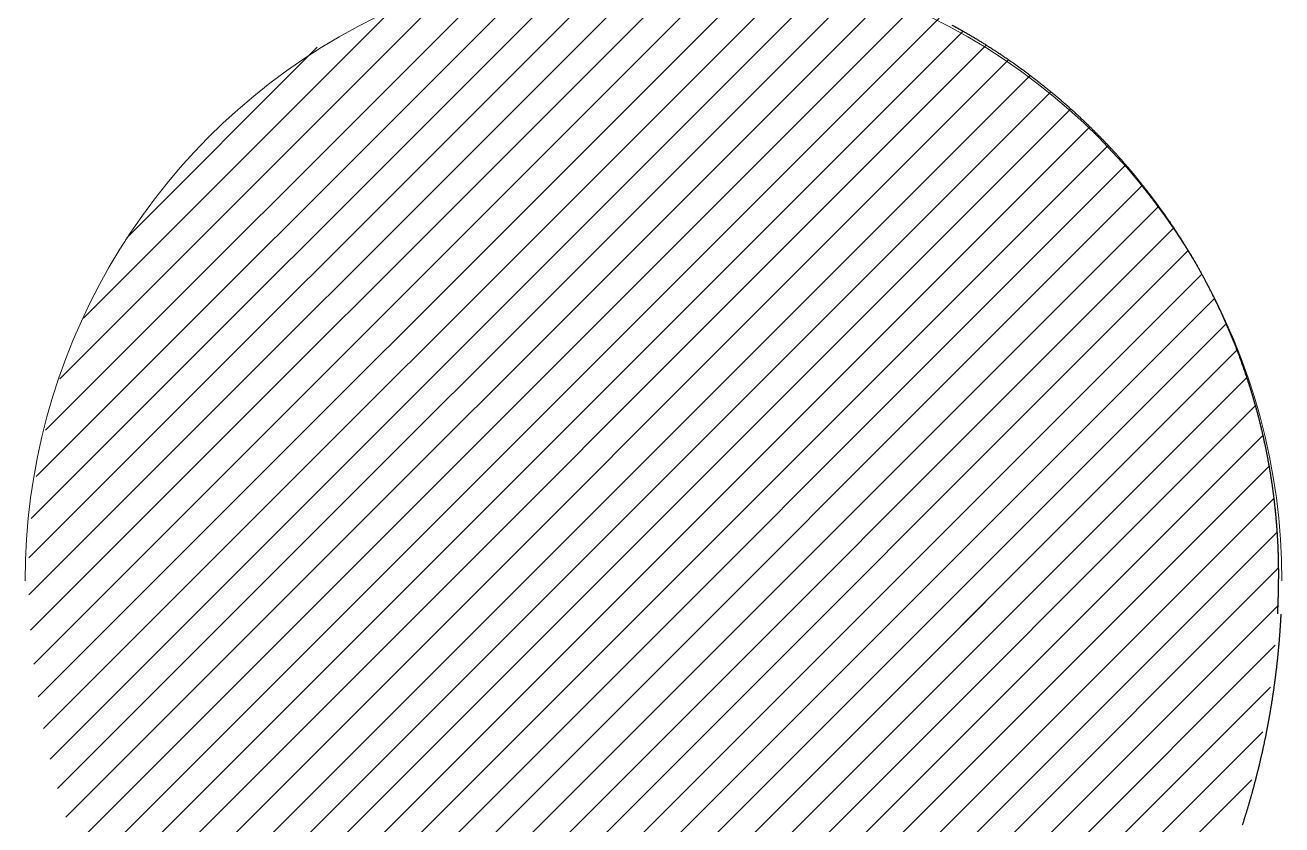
# Model space of a CAD drawing. Header units: millimetres. Extents: x 1292 to 2149, y -137 to 277.
# Drawn here: x 1406.24 to 1442.22, y 224.56 to 247.46 of the extents above; entities that cross this region are included whole.
import ezdxf

# ---------------------------------------------------------------- set-up
doc = ezdxf.new("R2010")
doc.units = ezdxf.units.MM
doc.header["$LTSCALE"] = 0.5
doc.layers.add('BLU', color=2, linetype='Continuous', lineweight=5)
doc.layers.add('DIM', color=3, linetype='Continuous', lineweight=5)
doc.layers.add('TFT_line.drawing', color=250, linetype='Continuous')

msp = doc.modelspace()

# ---------------------------------------------------------------- linework, layer by layer
at = {"layer": 'BLU', "color": 4, "ltscale": 0.2}
msp.add_arc((1424.227, 231.546), 17.99, 359.9999, 180.0001, dxfattribs=at)
at = {"layer": 'DIM', "color": 8}
for p, q in [((1406.343, 232.204), (1423.575, 249.436)), ((1406.346, 231.146), (1424.636, 249.436)), ((1406.394, 230.134), (1425.696, 249.436)), ((1406.407, 233.329), (1422.514, 249.436)), ((1406.483, 229.162), (1426.75, 249.429)), ((1406.556, 234.539), (1421.424, 249.406)), ((1406.607, 228.225), (1427.681, 249.299)), ((1406.764, 227.321), (1428.549, 249.106)), ((1406.816, 235.859), (1420.114, 249.157)), ((1406.95, 226.447), (1429.381, 248.878)), ((1407.233, 237.337), (1418.636, 248.74)), ((1407.164, 225.6), (1430.18, 248.616)), ((1407.404, 224.779), (1430.949, 248.325)), ((1407.668, 223.983), (1431.69, 248.005)), ((1407.904, 239.068), (1416.905, 248.069)), ((1407.956, 223.21), (1432.404, 247.658)), ((1408.266, 222.459), (1433.092, 247.285)), ((1408.596, 221.729), (1433.755, 246.888)), ((1409.148, 241.373), (1414.6, 246.825)), ((1408.947, 221.02), (1434.394, 246.466)), ((1409.318, 220.33), (1435.01, 246.021)), ((1409.708, 219.659), (1435.603, 245.553)), ((1410.116, 219.006), (1436.173, 245.063)), ((1410.542, 218.372), (1436.721, 244.55)), ((1410.986, 217.755), (1437.247, 244.016)), ((1411.448, 217.156), (1437.75, 243.458)), ((1411.927, 216.575), (1438.231, 242.879)), ((1412.423, 216.01), (1438.69, 242.276)), ((1412.936, 215.462), (1439.125, 241.651)), ((1413.466, 214.932), (1439.536, 241.002)), ((1414.013, 214.418), (1439.924, 240.329)), ((1414.577, 213.922), (1440.286, 239.63)), ((1415.161, 213.445), (1440.622, 238.906)), ((1415.803, 213.026), (1440.93, 238.153)), ((1416.508, 212.67), (1441.21, 237.372)), ((1417.254, 212.355), (1441.457, 236.559)), ((1419.211, 216.434), (1439.478, 236.701)), ((1418.041, 212.082), (1441.672, 235.713)), ((1418.873, 211.853), (1441.849, 234.83)), ((1419.856, 211.776), (1441.986, 233.906)), ((1420.917, 211.776), (1442.077, 232.936)), ((1421.978, 211.776), (1442.116, 231.915)), ((1423.038, 211.776), (1442.098, 230.836)), ((1424.629, 212.306), (1442.026, 229.703)), ((1425.16, 211.776), (1441.888, 228.505)), ((1426.22, 211.776), (1441.673, 227.228)), ((1427.281, 211.776), (1441.358, 225.853))]:
    msp.add_line(p, q, dxfattribs=at)
at = {"layer": 'TFT_line.drawing', "color": 251}
msp.add_lwpolyline([(1432.773, 247.463), (1432.794, 247.451), (1432.816, 247.439), (1432.837, 247.428), (1432.858, 247.416), (1432.88, 247.404), (1432.901, 247.392), (1432.922, 247.381), (1432.944, 247.369), (1432.965, 247.357), (1432.986, 247.345), (1433.007, 247.333), (1433.029, 247.321), (1433.05, 247.309), (1433.071, 247.297), (1433.092, 247.285), (1433.113, 247.273), (1433.134, 247.261), (1433.155, 247.249), (1433.177, 247.236), (1433.198, 247.224), (1433.219, 247.212), (1433.24, 247.2), (1433.261, 247.188), (1433.282, 247.175), (1433.303, 247.163), (1433.324, 247.151), (1433.345, 247.138), (1433.366, 247.126), (1433.387, 247.113), (1433.408, 247.101), (1433.428, 247.088), (1433.449, 247.076), (1433.47, 247.063), (1433.491, 247.051), (1433.512, 247.038), (1433.533, 247.025), (1433.553, 247.013), (1433.574, 247), (1433.595, 246.987), (1433.616, 246.974), (1433.636, 246.962), (1433.657, 246.949), (1433.678, 246.936), (1433.699, 246.923), (1433.719, 246.91), (1433.74, 246.897), (1433.76, 246.884), (1433.781, 246.871), (1433.802, 246.858), (1433.822, 246.845), (1433.843, 246.832), (1433.863, 246.819), (1433.884, 246.806), (1433.904, 246.793), (1433.925, 246.779), (1433.945, 246.766), (1433.966, 246.753), (1433.986, 246.74), (1434.006, 246.726), (1434.027, 246.713), (1434.047, 246.7), (1434.068, 246.686), (1434.088, 246.673), (1434.108, 246.66), (1434.128, 246.646), (1434.149, 246.633), (1434.169, 246.619), (1434.189, 246.605), (1434.209, 246.592), (1434.23, 246.578), (1434.25, 246.565), (1434.27, 246.551), (1434.29, 246.537), (1434.31, 246.524), (1434.33, 246.51), (1434.351, 246.496), (1434.371, 246.482), (1434.391, 246.468), (1434.411, 246.455), (1434.431, 246.441), (1434.451, 246.427), (1434.471, 246.413), (1434.491, 246.399), (1434.511, 246.385), (1434.53, 246.371), (1434.55, 246.357), (1434.57, 246.343), (1434.59, 246.329), (1434.61, 246.315), (1434.63, 246.3), (1434.65, 246.286), (1434.669, 246.272), (1434.689, 246.258), (1434.709, 246.244), (1434.729, 246.229), (1434.748, 246.215), (1434.768, 246.201), (1434.788, 246.186), (1434.807, 246.172), (1434.827, 246.158), (1434.847, 246.143), (1434.866, 246.129), (1434.886, 246.114), (1434.905, 246.1), (1434.925, 246.085), (1434.944, 246.07), (1434.964, 246.056), (1434.983, 246.041), (1435.003, 246.027), (1435.022, 246.012), (1435.042, 245.997), (1435.061, 245.982), (1435.08, 245.968), (1435.1, 245.953), (1435.119, 245.938), (1435.138, 245.923), (1435.158, 245.908), (1435.177, 245.893), (1435.196, 245.879), (1435.215, 245.864), (1435.235, 245.849), (1435.254, 245.834), (1435.273, 245.819), (1435.292, 245.804), (1435.311, 245.788), (1435.33, 245.773), (1435.349, 245.758), (1435.368, 245.743), (1435.388, 245.728), (1435.407, 245.713), (1435.426, 245.697), (1435.445, 245.682), (1435.464, 245.667), (1435.482, 245.652), (1435.501, 245.636), (1435.52, 245.621), (1435.539, 245.606), (1435.558, 245.59), (1435.577, 245.575), (1435.596, 245.559), (1435.614, 245.544), (1435.633, 245.528), (1435.652, 245.513), (1435.671, 245.497), (1435.689, 245.482), (1435.708, 245.466), (1435.727, 245.45), (1435.745, 245.435), (1435.764, 245.419), (1435.783, 245.403), (1435.801, 245.387), (1435.82, 245.372), (1435.838, 245.356), (1435.857, 245.34), (1435.875, 245.324), (1435.894, 245.308), (1435.912, 245.292), (1435.931, 245.277), (1435.949, 245.261), (1435.967, 245.245), (1435.986, 245.229), (1436.004, 245.213), (1436.023, 245.197), (1436.041, 245.18), (1436.059, 245.164), (1436.077, 245.148), (1436.096, 245.132), (1436.114, 245.116), (1436.132, 245.1), (1436.15, 245.084), (1436.168, 245.067), (1436.186, 245.051), (1436.205, 245.035), (1436.223, 245.018), (1436.241, 245.002), (1436.259, 244.986), (1436.277, 244.969), (1436.295, 244.953), (1436.313, 244.936), (1436.331, 244.92), (1436.349, 244.904), (1436.366, 244.887), (1436.384, 244.87), (1436.402, 244.854), (1436.42, 244.837), (1436.438, 244.821), (1436.456, 244.804), (1436.473, 244.787), (1436.491, 244.771), (1436.509, 244.754), (1436.527, 244.737), (1436.544, 244.72), (1436.562, 244.704), (1436.58, 244.687), (1436.597, 244.67), (1436.615, 244.653), (1436.632, 244.636), (1436.65, 244.619), (1436.667, 244.603), (1436.685, 244.586), (1436.702, 244.569), (1436.72, 244.552), (1436.737, 244.535), (1436.755, 244.518), (1436.772, 244.5), (1436.789, 244.483), (1436.807, 244.466), (1436.824, 244.449), (1436.841, 244.432), (1436.858, 244.415), (1436.876, 244.398), (1436.893, 244.38), (1436.91, 244.363), (1436.927, 244.346), (1436.944, 244.329), (1436.962, 244.311), (1436.979, 244.294), (1436.996, 244.276), (1437.013, 244.259), (1437.03, 244.242), (1437.047, 244.224), (1437.064, 244.207), (1437.081, 244.189), (1437.098, 244.172), (1437.115, 244.154), (1437.131, 244.137), (1437.148, 244.119), (1437.165, 244.101), (1437.182, 244.084), (1437.199, 244.066), (1437.215, 244.049), (1437.232, 244.031), (1437.249, 244.013), (1437.266, 243.995), (1437.282, 243.978), (1437.299, 243.96), (1437.315, 243.942), (1437.332, 243.924), (1437.349, 243.906), (1437.365, 243.889), (1437.382, 243.871), (1437.398, 243.853), (1437.415, 243.835), (1437.431, 243.817), (1437.448, 243.799), (1437.464, 243.781), (1437.48, 243.763), (1437.497, 243.745), (1437.513, 243.727), (1437.529, 243.709), (1437.546, 243.69), (1437.562, 243.672), (1437.578, 243.654), (1437.594, 243.636), (1437.61, 243.618), (1437.627, 243.599), (1437.643, 243.581), (1437.659, 243.563), (1437.675, 243.545), (1437.691, 243.526), (1437.707, 243.508), (1437.723, 243.49), (1437.739, 243.471), (1437.755, 243.453), (1437.771, 243.434), (1437.787, 243.416), (1437.803, 243.397), (1437.818, 243.379), (1437.834, 243.36), (1437.85, 243.342), (1437.866, 243.323), (1437.882, 243.305), (1437.897, 243.286), (1437.913, 243.268), (1437.929, 243.249), (1437.944, 243.23), (1437.96, 243.212), (1437.976, 243.193), (1437.991, 243.174), (1438.007, 243.155), (1438.022, 243.137), (1438.038, 243.118), (1438.053, 243.099), (1438.069, 243.08), (1438.084, 243.061), (1438.099, 243.042), (1438.115, 243.024), (1438.13, 243.005), (1438.145, 242.986), (1438.161, 242.967), (1438.176, 242.948), (1438.191, 242.929), (1438.206, 242.91), (1438.222, 242.891), (1438.237, 242.872), (1438.252, 242.853), (1438.267, 242.833), (1438.282, 242.814), (1438.297, 242.795), (1438.312, 242.776), (1438.327, 242.757), (1438.342, 242.738), (1438.357, 242.718), (1438.372, 242.699), (1438.387, 242.68), (1438.402, 242.661), (1438.417, 242.641), (1438.431, 242.622), (1438.446, 242.603), (1438.461, 242.583), (1438.476, 242.564), (1438.49, 242.544), (1438.505, 242.525), (1438.52, 242.506), (1438.534, 242.486), (1438.549, 242.467), (1438.564, 242.447), (1438.578, 242.428), (1438.593, 242.408), (1438.607, 242.388), (1438.622, 242.369), (1438.636, 242.349), (1438.651, 242.33), (1438.665, 242.31), (1438.679, 242.29), (1438.694, 242.271), (1438.708, 242.251), (1438.722, 242.231), (1438.737, 242.212), (1438.751, 242.192), (1438.765, 242.172), (1438.779, 242.152), (1438.793, 242.132), (1438.807, 242.112), (1438.822, 242.093), (1438.836, 242.073), (1438.85, 242.053), (1438.864, 242.033), (1438.878, 242.013), (1438.892, 241.993), (1438.906, 241.973), (1438.919, 241.953), (1438.933, 241.933), (1438.947, 241.913), (1438.961, 241.893), (1438.975, 241.873), (1438.989, 241.853), (1439.002, 241.833), (1439.016, 241.813), (1439.03, 241.792), (1439.043, 241.772), (1439.057, 241.752), (1439.071, 241.732), (1439.084, 241.712), (1439.098, 241.691), (1439.111, 241.671), (1439.125, 241.651), (1439.138, 241.631), (1439.152, 241.61), (1439.165, 241.59), (1439.179, 241.57), (1439.192, 241.549), (1439.205, 241.529), (1439.219, 241.509), (1439.232, 241.488), (1439.245, 241.468), (1439.258, 241.447), (1439.271, 241.427), (1439.285, 241.406), (1439.298, 241.386), (1439.311, 241.365), (1439.324, 241.345), (1439.337, 241.324), (1439.35, 241.304), (1439.363, 241.283), (1439.376, 241.262), (1439.389, 241.242), (1439.402, 241.221), (1439.415, 241.2), (1439.428, 241.18), (1439.44, 241.159), (1439.453, 241.138), (1439.466, 241.118), (1439.479, 241.097), (1439.491, 241.076), (1439.504, 241.055), (1439.517, 241.034), (1439.529, 241.014), (1439.542, 240.993), (1439.555, 240.972), (1439.567, 240.951), (1439.58, 240.93), (1439.592, 240.909), (1439.605, 240.888), (1439.617, 240.867), (1439.629, 240.846), (1439.642, 240.825), (1439.654, 240.804), (1439.667, 240.783), (1439.679, 240.762), (1439.691, 240.741), (1439.703, 240.72), (1439.716, 240.699), (1439.728, 240.678), (1439.74, 240.657), (1439.752, 240.636), (1439.764, 240.615), (1439.776, 240.594), (1439.788, 240.572), (1439.8, 240.551), (1439.812, 240.53), (1439.824, 240.509), (1439.836, 240.488), (1439.848, 240.466), (1439.86, 240.445), (1439.872, 240.424), (1439.883, 240.402), (1439.895, 240.381), (1439.907, 240.36), (1439.919, 240.338), (1439.93, 240.317), (1439.942, 240.296), (1439.954, 240.274), (1439.965, 240.253), (1439.977, 240.231), (1439.988, 240.21), (1440, 240.188), (1440.011, 240.167), (1440.023, 240.145), (1440.034, 240.124), (1440.045, 240.102), (1440.057, 240.081), (1440.068, 240.059), (1440.079, 240.038), (1440.091, 240.016), (1440.102, 239.995), (1440.113, 239.973), (1440.124, 239.951), (1440.136, 239.93), (1440.147, 239.908), (1440.158, 239.886), (1440.169, 239.865), (1440.18, 239.843), (1440.191, 239.821), (1440.202, 239.799), (1440.213, 239.778), (1440.224, 239.756), (1440.235, 239.734), (1440.245, 239.712), (1440.256, 239.691), (1440.267, 239.669), (1440.278, 239.647), (1440.289, 239.625), (1440.299, 239.603), (1440.31, 239.581), (1440.321, 239.559), (1440.331, 239.537), (1440.342, 239.515), (1440.352, 239.494), (1440.363, 239.472), (1440.373, 239.45), (1440.384, 239.428), (1440.394, 239.406), (1440.405, 239.384), (1440.415, 239.362), (1440.426, 239.34), (1440.436, 239.317), (1440.446, 239.295), (1440.456, 239.273), (1440.467, 239.251), (1440.477, 239.229), (1440.487, 239.207), (1440.497, 239.185), (1440.507, 239.163), (1440.517, 239.14), (1440.527, 239.118), (1440.537, 239.096), (1440.547, 239.074), (1440.557, 239.052), (1440.567, 239.029), (1440.577, 239.007), (1440.587, 238.985), (1440.597, 238.963), (1440.607, 238.94), (1440.617, 238.918), (1440.626, 238.896), (1440.636, 238.873), (1440.646, 238.851), (1440.655, 238.829), (1440.665, 238.806), (1440.675, 238.784), (1440.684, 238.762), (1440.694, 238.739), (1440.703, 238.717), (1440.713, 238.694), (1440.722, 238.672), (1440.732, 238.649), (1440.741, 238.627), (1440.75, 238.604), (1440.76, 238.582), (1440.769, 238.559), (1440.778, 238.537), (1440.787, 238.514), (1440.797, 238.492), (1440.806, 238.469), (1440.815, 238.447), (1440.824, 238.424), (1440.833, 238.401), (1440.842, 238.379), (1440.851, 238.356), (1440.86, 238.334), (1440.869, 238.311), (1440.878, 238.288), (1440.887, 238.266), (1440.896, 238.243), (1440.905, 238.22), (1440.913, 238.197), (1440.922, 238.175), (1440.931, 238.152), (1440.94, 238.129), (1440.948, 238.106), (1440.957, 238.084), (1440.965, 238.061), (1440.974, 238.038), (1440.983, 238.015), (1440.991, 237.993), (1441, 237.97), (1441.008, 237.947), (1441.017, 237.924), (1441.025, 237.901), (1441.033, 237.878), (1441.042, 237.855), (1441.05, 237.832), (1441.058, 237.81), (1441.066, 237.787), (1441.075, 237.764), (1441.083, 237.741), (1441.091, 237.718), (1441.099, 237.695), (1441.107, 237.672), (1441.115, 237.649), (1441.123, 237.626), (1441.131, 237.603), (1441.139, 237.58), (1441.147, 237.557), (1441.155, 237.534), (1441.163, 237.511), (1441.171, 237.488), (1441.178, 237.465), (1441.186, 237.442), (1441.194, 237.418), (1441.202, 237.395), (1441.209, 237.372), (1441.217, 237.349), (1441.225, 237.326), (1441.232, 237.303), (1441.24, 237.28), (1441.247, 237.257), (1441.255, 237.233), (1441.262, 237.21), (1441.27, 237.187), (1441.277, 237.164), (1441.284, 237.141), (1441.292, 237.117), (1441.299, 237.094), (1441.306, 237.071), (1441.314, 237.048), (1441.321, 237.024), (1441.328, 237.001), (1441.335, 236.978), (1441.342, 236.954), (1441.349, 236.931), (1441.356, 236.908), (1441.363, 236.884), (1441.37, 236.861), (1441.377, 236.838), (1441.384, 236.814), (1441.391, 236.791), (1441.398, 236.768), (1441.405, 236.744), (1441.411, 236.721), (1441.418, 236.698), (1441.425, 236.674), (1441.432, 236.651), (1441.438, 236.627), (1441.445, 236.604), (1441.452, 236.58), (1441.458, 236.557), (1441.465, 236.534), (1441.471, 236.51), (1441.478, 236.487), (1441.484, 236.463), (1441.49, 236.44), (1441.497, 236.416), (1441.503, 236.393), (1441.509, 236.369), (1441.516, 236.345), (1441.522, 236.322), (1441.528, 236.298), (1441.534, 236.275), (1441.541, 236.251), (1441.547, 236.228), (1441.553, 236.204), (1441.559, 236.181), (1441.565, 236.157), (1441.571, 236.133), (1441.577, 236.11), (1441.583, 236.086), (1441.589, 236.062), (1441.594, 236.039), (1441.6, 236.015), (1441.606, 235.992), (1441.612, 235.968), (1441.618, 235.944), (1441.623, 235.92), (1441.629, 235.897), (1441.635, 235.873), (1441.64, 235.849), (1441.646, 235.826), (1441.651, 235.802), (1441.657, 235.778), (1441.662, 235.755), (1441.668, 235.731), (1441.673, 235.707), (1441.678, 235.683), (1441.684, 235.66), (1441.689, 235.636), (1441.694, 235.612), (1441.7, 235.588), (1441.705, 235.564), (1441.71, 235.541), (1441.715, 235.517), (1441.72, 235.493), (1441.725, 235.469), (1441.73, 235.445), (1441.735, 235.422), (1441.74, 235.398), (1441.745, 235.374), (1441.75, 235.35), (1441.755, 235.326), (1441.76, 235.302), (1441.765, 235.278), (1441.77, 235.255), (1441.774, 235.231), (1441.779, 235.207), (1441.784, 235.183), (1441.789, 235.159), (1441.793, 235.135), (1441.798, 235.111), (1441.802, 235.087), (1441.807, 235.063), (1441.811, 235.039), (1441.816, 235.015), (1441.82, 234.991), (1441.825, 234.967), (1441.829, 234.943), (1441.833, 234.92), (1441.838, 234.896), (1441.842, 234.872), (1441.846, 234.848), (1441.85, 234.824), (1441.855, 234.8), (1441.859, 234.776), (1441.863, 234.752), (1441.867, 234.728), (1441.871, 234.704), (1441.875, 234.68), (1441.879, 234.656), (1441.883, 234.631), (1441.887, 234.607), (1441.891, 234.583), (1441.895, 234.559), (1441.898, 234.535), (1441.902, 234.511), (1441.906, 234.487), (1441.91, 234.463), (1441.913, 234.439), (1441.917, 234.415), (1441.921, 234.391), (1441.924, 234.367), (1441.928, 234.343), (1441.931, 234.319), (1441.935, 234.294), (1441.938, 234.27), (1441.942, 234.246), (1441.945, 234.222), (1441.948, 234.198), (1441.952, 234.174), (1441.955, 234.15), (1441.958, 234.126), (1441.961, 234.101), (1441.965, 234.077), (1441.968, 234.053), (1441.971, 234.029), (1441.974, 234.005), (1441.977, 233.981), (1441.98, 233.957), (1441.983, 233.932), (1441.986, 233.908), (1441.989, 233.884), (1441.992, 233.86), (1441.995, 233.836), (1441.997, 233.811), (1442, 233.787), (1442.003, 233.763), (1442.006, 233.739), (1442.008, 233.715), (1442.011, 233.69), (1442.014, 233.666), (1442.016, 233.642), (1442.019, 233.618), (1442.021, 233.594), (1442.024, 233.569), (1442.026, 233.545), (1442.029, 233.521), (1442.031, 233.497), (1442.034, 233.472), (1442.036, 233.448), (1442.038, 233.424), (1442.041, 233.4), (1442.043, 233.375), (1442.045, 233.351), (1442.047, 233.327), (1442.049, 233.303), (1442.051, 233.278), (1442.053, 233.254), (1442.055, 233.23), (1442.057, 233.206), (1442.059, 233.181), (1442.061, 233.157), (1442.063, 233.133), (1442.065, 233.108), (1442.067, 233.084), (1442.069, 233.06), (1442.071, 233.036), (1442.072, 233.011), (1442.074, 232.987), (1442.076, 232.963), (1442.077, 232.938), (1442.079, 232.914), (1442.081, 232.89), (1442.082, 232.865), (1442.084, 232.841), (1442.085, 232.817), (1442.086, 232.793), (1442.088, 232.768), (1442.089, 232.744), (1442.091, 232.72), (1442.092, 232.695), (1442.093, 232.671), (1442.094, 232.647), (1442.096, 232.622), (1442.097, 232.598), (1442.098, 232.574), (1442.099, 232.549), (1442.1, 232.525), (1442.101, 232.501), (1442.102, 232.476), (1442.103, 232.452), (1442.104, 232.428), (1442.105, 232.403), (1442.106, 232.379), (1442.107, 232.355), (1442.108, 232.33), (1442.108, 232.306), (1442.109, 232.282), (1442.11, 232.257), (1442.111, 232.233), (1442.111, 232.209), (1442.112, 232.184), (1442.112, 232.16), (1442.113, 232.136), (1442.113, 232.111), (1442.114, 232.087), (1442.114, 232.062), (1442.115, 232.038), (1442.115, 232.014), (1442.115, 231.989), (1442.116, 231.965), (1442.116, 231.941), (1442.116, 231.916), (1442.117, 231.892), (1442.117, 231.868), (1442.117, 231.843), (1442.117, 231.819), (1442.117, 231.795), (1442.117, 231.77), (1442.117, 231.746), (1442.117, 231.726), (1442.117, 231.705), (1442.117, 231.685), (1442.117, 231.665), (1442.117, 231.644), (1442.117, 231.624), (1442.117, 231.604), (1442.116, 231.584), (1442.116, 231.563), (1442.116, 231.543), (1442.116, 231.523), (1442.116, 231.503), (1442.115, 231.482), (1442.115, 231.462), (1442.115, 231.442), (1442.115, 231.422), (1442.114, 231.401), (1442.114, 231.381), (1442.114, 231.361), (1442.113, 231.34), (1442.113, 231.32), (1442.112, 231.3), (1442.112, 231.28), (1442.112, 231.259), (1442.111, 231.239), (1442.111, 231.219), (1442.11, 231.199), (1442.11, 231.178), (1442.109, 231.158), (1442.109, 231.138), (1442.108, 231.117), (1442.107, 231.097), (1442.107, 231.077), (1442.106, 231.057), (1442.106, 231.036), (1442.105, 231.016), (1442.104, 230.996), (1442.104, 230.976), (1442.103, 230.955), (1442.102, 230.935), (1442.101, 230.915), (1442.101, 230.895), (1442.1, 230.874), (1442.099, 230.854), (1442.098, 230.834), (1442.098, 230.814), (1442.097, 230.793), (1442.096, 230.773), (1442.095, 230.753), (1442.094, 230.733), (1442.093, 230.712), (1442.092, 230.692), (1442.091, 230.672), (1442.09, 230.652), (1442.089, 230.631), (1442.088, 230.611), (1442.088, 230.603)], dxfattribs=at)
msp.add_lwpolyline([(1432.773, 247.463), (1432.794, 247.451), (1432.816, 247.439), (1432.837, 247.428), (1432.858, 247.416), (1432.88, 247.404), (1432.901, 247.392), (1432.922, 247.381), (1432.944, 247.369), (1432.965, 247.357), (1432.986, 247.345), (1433.007, 247.333), (1433.029, 247.321), (1433.05, 247.309), (1433.071, 247.297), (1433.092, 247.285), (1433.113, 247.273), (1433.134, 247.261), (1433.155, 247.249), (1433.177, 247.236), (1433.198, 247.224), (1433.219, 247.212), (1433.24, 247.2), (1433.261, 247.188), (1433.282, 247.175), (1433.303, 247.163), (1433.324, 247.151), (1433.345, 247.138), (1433.366, 247.126), (1433.387, 247.113), (1433.408, 247.101), (1433.428, 247.088), (1433.449, 247.076), (1433.47, 247.063), (1433.491, 247.051), (1433.512, 247.038), (1433.533, 247.025), (1433.553, 247.013), (1433.574, 247), (1433.595, 246.987), (1433.616, 246.974), (1433.636, 246.962), (1433.657, 246.949), (1433.678, 246.936), (1433.699, 246.923), (1433.719, 246.91), (1433.74, 246.897), (1433.76, 246.884), (1433.781, 246.871), (1433.802, 246.858), (1433.822, 246.845), (1433.843, 246.832), (1433.863, 246.819), (1433.884, 246.806), (1433.904, 246.793), (1433.925, 246.779), (1433.945, 246.766), (1433.966, 246.753), (1433.986, 246.74), (1434.006, 246.726), (1434.027, 246.713), (1434.047, 246.7), (1434.068, 246.686), (1434.088, 246.673), (1434.108, 246.66), (1434.128, 246.646), (1434.149, 246.633), (1434.169, 246.619), (1434.189, 246.605), (1434.209, 246.592), (1434.23, 246.578), (1434.25, 246.565), (1434.27, 246.551), (1434.29, 246.537), (1434.31, 246.524), (1434.33, 246.51), (1434.351, 246.496), (1434.371, 246.482), (1434.391, 246.468), (1434.411, 246.455), (1434.431, 246.441), (1434.451, 246.427), (1434.471, 246.413), (1434.491, 246.399), (1434.511, 246.385), (1434.53, 246.371), (1434.55, 246.357), (1434.57, 246.343), (1434.59, 246.329), (1434.61, 246.315), (1434.63, 246.3), (1434.65, 246.286), (1434.669, 246.272), (1434.689, 246.258), (1434.709, 246.244), (1434.729, 246.229), (1434.748, 246.215), (1434.768, 246.201), (1434.788, 246.186), (1434.807, 246.172), (1434.827, 246.158), (1434.847, 246.143), (1434.866, 246.129), (1434.886, 246.114), (1434.905, 246.1), (1434.925, 246.085), (1434.944, 246.07), (1434.964, 246.056), (1434.983, 246.041), (1435.003, 246.027), (1435.022, 246.012), (1435.042, 245.997), (1435.061, 245.982), (1435.08, 245.968), (1435.1, 245.953), (1435.119, 245.938), (1435.138, 245.923), (1435.158, 245.908), (1435.177, 245.893), (1435.196, 245.879), (1435.215, 245.864), (1435.235, 245.849), (1435.254, 245.834), (1435.273, 245.819), (1435.292, 245.804), (1435.311, 245.788), (1435.33, 245.773), (1435.349, 245.758), (1435.368, 245.743), (1435.388, 245.728), (1435.407, 245.713), (1435.426, 245.697), (1435.445, 245.682), (1435.464, 245.667), (1435.482, 245.652), (1435.501, 245.636), (1435.52, 245.621), (1435.539, 245.606), (1435.558, 245.59), (1435.577, 245.575), (1435.596, 245.559), (1435.614, 245.544), (1435.633, 245.528), (1435.652, 245.513), (1435.671, 245.497), (1435.689, 245.482), (1435.708, 245.466), (1435.727, 245.45), (1435.745, 245.435), (1435.764, 245.419), (1435.783, 245.403), (1435.801, 245.387), (1435.82, 245.372), (1435.838, 245.356), (1435.857, 245.34), (1435.875, 245.324), (1435.894, 245.308), (1435.912, 245.292), (1435.931, 245.277), (1435.949, 245.261), (1435.967, 245.245), (1435.986, 245.229), (1436.004, 245.213), (1436.023, 245.197), (1436.041, 245.18), (1436.059, 245.164), (1436.077, 245.148), (1436.096, 245.132), (1436.114, 245.116), (1436.132, 245.1), (1436.15, 245.084), (1436.168, 245.067), (1436.186, 245.051), (1436.205, 245.035), (1436.223, 245.018), (1436.241, 245.002), (1436.259, 244.986), (1436.277, 244.969), (1436.295, 244.953), (1436.313, 244.936), (1436.331, 244.92), (1436.349, 244.904), (1436.366, 244.887), (1436.384, 244.87), (1436.402, 244.854), (1436.42, 244.837), (1436.438, 244.821), (1436.456, 244.804), (1436.473, 244.787), (1436.491, 244.771), (1436.509, 244.754), (1436.527, 244.737), (1436.544, 244.72), (1436.562, 244.704), (1436.58, 244.687), (1436.597, 244.67), (1436.615, 244.653), (1436.632, 244.636), (1436.65, 244.619), (1436.667, 244.603), (1436.685, 244.586), (1436.702, 244.569), (1436.72, 244.552), (1436.737, 244.535), (1436.755, 244.518), (1436.772, 244.5), (1436.789, 244.483), (1436.807, 244.466), (1436.824, 244.449), (1436.841, 244.432), (1436.858, 244.415), (1436.876, 244.398), (1436.893, 244.38), (1436.91, 244.363), (1436.927, 244.346), (1436.944, 244.329), (1436.962, 244.311), (1436.979, 244.294), (1436.996, 244.276), (1437.013, 244.259), (1437.03, 244.242), (1437.047, 244.224), (1437.064, 244.207), (1437.081, 244.189), (1437.098, 244.172), (1437.115, 244.154), (1437.131, 244.137), (1437.148, 244.119), (1437.165, 244.101), (1437.182, 244.084), (1437.199, 244.066), (1437.215, 244.049), (1437.232, 244.031), (1437.249, 244.013), (1437.266, 243.995), (1437.282, 243.978), (1437.299, 243.96), (1437.315, 243.942), (1437.332, 243.924), (1437.349, 243.906), (1437.365, 243.889), (1437.382, 243.871), (1437.398, 243.853), (1437.415, 243.835), (1437.431, 243.817), (1437.448, 243.799), (1437.464, 243.781), (1437.48, 243.763), (1437.497, 243.745), (1437.513, 243.727), (1437.529, 243.709), (1437.546, 243.69), (1437.562, 243.672), (1437.578, 243.654), (1437.594, 243.636), (1437.61, 243.618), (1437.627, 243.599), (1437.643, 243.581), (1437.659, 243.563), (1437.675, 243.545), (1437.691, 243.526), (1437.707, 243.508), (1437.723, 243.49), (1437.739, 243.471), (1437.755, 243.453), (1437.771, 243.434), (1437.787, 243.416), (1437.803, 243.397), (1437.818, 243.379), (1437.834, 243.36), (1437.85, 243.342), (1437.866, 243.323), (1437.882, 243.305), (1437.897, 243.286), (1437.913, 243.268), (1437.929, 243.249), (1437.944, 243.23), (1437.96, 243.212), (1437.976, 243.193), (1437.991, 243.174), (1438.007, 243.155), (1438.022, 243.137), (1438.038, 243.118), (1438.053, 243.099), (1438.069, 243.08), (1438.084, 243.061), (1438.099, 243.042), (1438.115, 243.024), (1438.13, 243.005), (1438.145, 242.986), (1438.161, 242.967), (1438.176, 242.948), (1438.191, 242.929), (1438.206, 242.91), (1438.222, 242.891), (1438.237, 242.872), (1438.252, 242.853), (1438.267, 242.833), (1438.282, 242.814), (1438.297, 242.795), (1438.312, 242.776), (1438.327, 242.757), (1438.342, 242.738), (1438.357, 242.718), (1438.372, 242.699), (1438.387, 242.68), (1438.402, 242.661), (1438.417, 242.641), (1438.431, 242.622), (1438.446, 242.603), (1438.461, 242.583), (1438.476, 242.564), (1438.49, 242.544), (1438.505, 242.525), (1438.52, 242.506), (1438.534, 242.486), (1438.549, 242.467), (1438.564, 242.447), (1438.578, 242.428), (1438.593, 242.408), (1438.607, 242.388), (1438.622, 242.369), (1438.636, 242.349), (1438.651, 242.33), (1438.665, 242.31), (1438.679, 242.29), (1438.694, 242.271), (1438.708, 242.251), (1438.722, 242.231), (1438.737, 242.212), (1438.751, 242.192), (1438.765, 242.172), (1438.779, 242.152), (1438.793, 242.132), (1438.807, 242.112), (1438.822, 242.093), (1438.836, 242.073), (1438.85, 242.053), (1438.864, 242.033), (1438.878, 242.013), (1438.892, 241.993), (1438.906, 241.973), (1438.919, 241.953), (1438.933, 241.933), (1438.947, 241.913), (1438.961, 241.893), (1438.975, 241.873), (1438.989, 241.853), (1439.002, 241.833), (1439.016, 241.813), (1439.03, 241.792), (1439.043, 241.772), (1439.057, 241.752), (1439.071, 241.732), (1439.084, 241.712), (1439.098, 241.691), (1439.111, 241.671), (1439.125, 241.651), (1439.138, 241.631), (1439.152, 241.61), (1439.165, 241.59), (1439.179, 241.57), (1439.192, 241.549), (1439.205, 241.529), (1439.219, 241.509), (1439.232, 241.488), (1439.245, 241.468), (1439.258, 241.447), (1439.271, 241.427), (1439.285, 241.406), (1439.298, 241.386), (1439.311, 241.365), (1439.324, 241.345), (1439.337, 241.324), (1439.35, 241.304), (1439.363, 241.283), (1439.376, 241.262), (1439.389, 241.242), (1439.402, 241.221), (1439.415, 241.2), (1439.428, 241.18), (1439.44, 241.159), (1439.453, 241.138), (1439.466, 241.118), (1439.479, 241.097), (1439.491, 241.076), (1439.504, 241.055), (1439.517, 241.034), (1439.529, 241.014), (1439.542, 240.993), (1439.555, 240.972), (1439.567, 240.951), (1439.58, 240.93), (1439.592, 240.909), (1439.605, 240.888), (1439.617, 240.867), (1439.629, 240.846), (1439.642, 240.825), (1439.654, 240.804), (1439.667, 240.783), (1439.679, 240.762), (1439.691, 240.741), (1439.703, 240.72), (1439.716, 240.699), (1439.728, 240.678), (1439.74, 240.657), (1439.752, 240.636), (1439.764, 240.615), (1439.776, 240.594), (1439.788, 240.572), (1439.8, 240.551), (1439.812, 240.53), (1439.824, 240.509), (1439.836, 240.488), (1439.848, 240.466), (1439.86, 240.445), (1439.872, 240.424), (1439.883, 240.402), (1439.895, 240.381), (1439.907, 240.36), (1439.919, 240.338), (1439.93, 240.317), (1439.942, 240.296), (1439.954, 240.274), (1439.965, 240.253), (1439.977, 240.231), (1439.988, 240.21), (1440, 240.188), (1440.011, 240.167), (1440.023, 240.145), (1440.034, 240.124), (1440.045, 240.102), (1440.057, 240.081), (1440.068, 240.059), (1440.079, 240.038), (1440.091, 240.016), (1440.102, 239.995), (1440.113, 239.973), (1440.124, 239.951), (1440.136, 239.93), (1440.147, 239.908), (1440.158, 239.886), (1440.169, 239.865), (1440.18, 239.843), (1440.191, 239.821), (1440.202, 239.799), (1440.213, 239.778), (1440.224, 239.756), (1440.235, 239.734), (1440.245, 239.712), (1440.256, 239.691), (1440.267, 239.669), (1440.278, 239.647), (1440.289, 239.625), (1440.299, 239.603), (1440.31, 239.581), (1440.321, 239.559), (1440.331, 239.537), (1440.342, 239.515), (1440.352, 239.494), (1440.363, 239.472), (1440.373, 239.45), (1440.384, 239.428), (1440.394, 239.406), (1440.405, 239.384), (1440.415, 239.362), (1440.426, 239.34), (1440.436, 239.317), (1440.446, 239.295), (1440.456, 239.273), (1440.467, 239.251), (1440.477, 239.229), (1440.487, 239.207), (1440.497, 239.185), (1440.507, 239.163), (1440.517, 239.14), (1440.527, 239.118), (1440.537, 239.096), (1440.547, 239.074), (1440.557, 239.052), (1440.567, 239.029), (1440.577, 239.007), (1440.587, 238.985), (1440.597, 238.963), (1440.607, 238.94), (1440.617, 238.918), (1440.626, 238.896), (1440.636, 238.873), (1440.646, 238.851), (1440.655, 238.829), (1440.665, 238.806), (1440.675, 238.784), (1440.684, 238.762), (1440.694, 238.739), (1440.703, 238.717), (1440.713, 238.694), (1440.722, 238.672), (1440.732, 238.649), (1440.741, 238.627), (1440.75, 238.604), (1440.76, 238.582), (1440.769, 238.559), (1440.778, 238.537), (1440.787, 238.514), (1440.797, 238.492), (1440.806, 238.469), (1440.815, 238.447), (1440.824, 238.424), (1440.833, 238.401), (1440.842, 238.379), (1440.851, 238.356), (1440.86, 238.334), (1440.869, 238.311), (1440.878, 238.288), (1440.887, 238.266), (1440.896, 238.243), (1440.905, 238.22), (1440.913, 238.197), (1440.922, 238.175), (1440.931, 238.152), (1440.94, 238.129), (1440.948, 238.106), (1440.957, 238.084), (1440.965, 238.061), (1440.974, 238.038), (1440.983, 238.015), (1440.991, 237.993), (1441, 237.97), (1441.008, 237.947), (1441.017, 237.924), (1441.025, 237.901), (1441.033, 237.878), (1441.042, 237.855), (1441.05, 237.832), (1441.058, 237.81), (1441.066, 237.787), (1441.075, 237.764), (1441.083, 237.741), (1441.091, 237.718), (1441.099, 237.695), (1441.107, 237.672), (1441.115, 237.649), (1441.123, 237.626), (1441.131, 237.603), (1441.139, 237.58), (1441.147, 237.557), (1441.155, 237.534), (1441.163, 237.511), (1441.171, 237.488), (1441.178, 237.465), (1441.186, 237.442), (1441.194, 237.418), (1441.202, 237.395), (1441.209, 237.372), (1441.217, 237.349), (1441.225, 237.326), (1441.232, 237.303), (1441.24, 237.28), (1441.247, 237.257), (1441.255, 237.233), (1441.262, 237.21), (1441.27, 237.187), (1441.277, 237.164), (1441.284, 237.141), (1441.292, 237.117), (1441.299, 237.094), (1441.306, 237.071), (1441.314, 237.048), (1441.321, 237.024), (1441.328, 237.001), (1441.335, 236.978), (1441.342, 236.954), (1441.349, 236.931), (1441.356, 236.908), (1441.363, 236.884), (1441.37, 236.861), (1441.377, 236.838), (1441.384, 236.814), (1441.391, 236.791), (1441.398, 236.768), (1441.405, 236.744), (1441.411, 236.721), (1441.418, 236.698), (1441.425, 236.674), (1441.432, 236.651), (1441.438, 236.627), (1441.445, 236.604), (1441.452, 236.58), (1441.458, 236.557), (1441.465, 236.534), (1441.471, 236.51), (1441.478, 236.487), (1441.484, 236.463), (1441.49, 236.44), (1441.497, 236.416), (1441.503, 236.393), (1441.509, 236.369), (1441.516, 236.345), (1441.522, 236.322), (1441.528, 236.298), (1441.534, 236.275), (1441.541, 236.251), (1441.547, 236.228), (1441.553, 236.204), (1441.559, 236.181), (1441.565, 236.157), (1441.571, 236.133), (1441.577, 236.11), (1441.583, 236.086), (1441.589, 236.062), (1441.594, 236.039), (1441.6, 236.015), (1441.606, 235.992), (1441.612, 235.968), (1441.618, 235.944), (1441.623, 235.92), (1441.629, 235.897), (1441.635, 235.873), (1441.64, 235.849), (1441.646, 235.826), (1441.651, 235.802), (1441.657, 235.778), (1441.662, 235.755), (1441.668, 235.731), (1441.673, 235.707), (1441.678, 235.683), (1441.684, 235.66), (1441.689, 235.636), (1441.694, 235.612), (1441.7, 235.588), (1441.705, 235.564), (1441.71, 235.541), (1441.715, 235.517), (1441.72, 235.493), (1441.725, 235.469), (1441.73, 235.445), (1441.735, 235.422), (1441.74, 235.398), (1441.745, 235.374), (1441.75, 235.35), (1441.755, 235.326), (1441.76, 235.302), (1441.765, 235.278), (1441.77, 235.255), (1441.774, 235.231), (1441.779, 235.207), (1441.784, 235.183), (1441.789, 235.159), (1441.793, 235.135), (1441.798, 235.111), (1441.802, 235.087), (1441.807, 235.063), (1441.811, 235.039), (1441.816, 235.015), (1441.82, 234.991), (1441.825, 234.967), (1441.829, 234.943), (1441.833, 234.92), (1441.838, 234.896), (1441.842, 234.872), (1441.846, 234.848), (1441.85, 234.824), (1441.855, 234.8), (1441.859, 234.776), (1441.863, 234.752), (1441.867, 234.728), (1441.871, 234.704), (1441.875, 234.68), (1441.879, 234.656), (1441.883, 234.631), (1441.887, 234.607), (1441.891, 234.583), (1441.895, 234.559), (1441.898, 234.535), (1441.902, 234.511), (1441.906, 234.487), (1441.91, 234.463), (1441.913, 234.439), (1441.917, 234.415), (1441.921, 234.391), (1441.924, 234.367), (1441.928, 234.343), (1441.931, 234.319), (1441.935, 234.294), (1441.938, 234.27), (1441.942, 234.246), (1441.945, 234.222), (1441.948, 234.198), (1441.952, 234.174), (1441.955, 234.15), (1441.958, 234.126), (1441.961, 234.101), (1441.965, 234.077), (1441.968, 234.053), (1441.971, 234.029), (1441.974, 234.005), (1441.977, 233.981), (1441.98, 233.957), (1441.983, 233.932), (1441.986, 233.908), (1441.989, 233.884), (1441.992, 233.86), (1441.995, 233.836), (1441.997, 233.811), (1442, 233.787), (1442.003, 233.763), (1442.006, 233.739), (1442.008, 233.715), (1442.011, 233.69), (1442.014, 233.666), (1442.016, 233.642), (1442.019, 233.618), (1442.021, 233.594), (1442.024, 233.569), (1442.026, 233.545), (1442.029, 233.521), (1442.031, 233.497), (1442.034, 233.472), (1442.036, 233.448), (1442.038, 233.424), (1442.041, 233.4), (1442.043, 233.375), (1442.045, 233.351), (1442.047, 233.327), (1442.049, 233.303), (1442.051, 233.278), (1442.053, 233.254), (1442.055, 233.23), (1442.057, 233.206), (1442.059, 233.181), (1442.061, 233.157), (1442.063, 233.133), (1442.065, 233.108), (1442.067, 233.084), (1442.069, 233.06), (1442.071, 233.036), (1442.072, 233.011), (1442.074, 232.987), (1442.076, 232.963), (1442.077, 232.938), (1442.079, 232.914), (1442.081, 232.89), (1442.082, 232.865), (1442.084, 232.841), (1442.085, 232.817), (1442.086, 232.793), (1442.088, 232.768), (1442.089, 232.744), (1442.091, 232.72), (1442.092, 232.695), (1442.093, 232.671), (1442.094, 232.647), (1442.096, 232.622), (1442.097, 232.598), (1442.098, 232.574), (1442.099, 232.549), (1442.1, 232.525), (1442.101, 232.501), (1442.102, 232.476), (1442.103, 232.452), (1442.104, 232.428), (1442.105, 232.403), (1442.106, 232.379), (1442.107, 232.355), (1442.108, 232.33), (1442.108, 232.306), (1442.109, 232.282), (1442.11, 232.257), (1442.111, 232.233), (1442.111, 232.209), (1442.112, 232.184), (1442.112, 232.16), (1442.113, 232.136), (1442.113, 232.111), (1442.114, 232.087), (1442.114, 232.062), (1442.115, 232.038), (1442.115, 232.014), (1442.115, 231.989), (1442.116, 231.965), (1442.116, 231.941), (1442.116, 231.916), (1442.117, 231.892), (1442.117, 231.868), (1442.117, 231.843), (1442.117, 231.819), (1442.117, 231.795), (1442.117, 231.77), (1442.117, 231.746), (1442.117, 231.726), (1442.117, 231.705), (1442.117, 231.685), (1442.117, 231.665), (1442.117, 231.644), (1442.117, 231.624), (1442.117, 231.604), (1442.116, 231.584), (1442.116, 231.563), (1442.116, 231.543), (1442.116, 231.523), (1442.116, 231.503), (1442.115, 231.482), (1442.115, 231.462), (1442.115, 231.442), (1442.115, 231.422), (1442.114, 231.401), (1442.114, 231.381), (1442.114, 231.361), (1442.113, 231.34), (1442.113, 231.32), (1442.112, 231.3), (1442.112, 231.28), (1442.112, 231.259), (1442.111, 231.239), (1442.111, 231.219), (1442.11, 231.199), (1442.11, 231.178), (1442.109, 231.158), (1442.109, 231.138), (1442.108, 231.117), (1442.107, 231.097), (1442.107, 231.077), (1442.106, 231.057), (1442.106, 231.036), (1442.105, 231.016), (1442.104, 230.996), (1442.104, 230.976), (1442.103, 230.955), (1442.102, 230.935), (1442.101, 230.915), (1442.101, 230.895), (1442.1, 230.874), (1442.099, 230.854), (1442.098, 230.834), (1442.098, 230.814), (1442.097, 230.793), (1442.096, 230.773), (1442.095, 230.753), (1442.094, 230.733), (1442.093, 230.712), (1442.092, 230.692), (1442.091, 230.672), (1442.09, 230.652), (1442.089, 230.631), (1442.088, 230.611), (1442.088, 230.603)], dxfattribs=at)
at = {"layer": 'TFT_line.drawing', "color": 0}
msp.add_lwpolyline([(1442.188, 230.596), (1442.187, 230.586), (1442.186, 230.566), (1442.185, 230.545), (1442.184, 230.525), (1442.183, 230.505), (1442.182, 230.484), (1442.181, 230.464), (1442.18, 230.444), (1442.178, 230.423), (1442.177, 230.403), (1442.176, 230.383), (1442.175, 230.362), (1442.174, 230.342), (1442.172, 230.322), (1442.171, 230.301), (1442.17, 230.281), (1442.169, 230.261), (1442.167, 230.24), (1442.166, 230.22), (1442.165, 230.2), (1442.163, 230.179), (1442.162, 230.159), (1442.16, 230.139), (1442.159, 230.119), (1442.158, 230.098), (1442.156, 230.078), (1442.155, 230.058), (1442.153, 230.037), (1442.152, 230.017), (1442.15, 229.997), (1442.149, 229.976), (1442.147, 229.956), (1442.145, 229.936), (1442.144, 229.915), (1442.142, 229.895), (1442.141, 229.875), (1442.139, 229.855), (1442.137, 229.834), (1442.136, 229.814), (1442.134, 229.794), (1442.132, 229.773), (1442.13, 229.753), (1442.129, 229.733), (1442.127, 229.713), (1442.125, 229.692), (1442.123, 229.672), (1442.121, 229.652), (1442.12, 229.631), (1442.118, 229.611), (1442.116, 229.591), (1442.114, 229.571), (1442.112, 229.55), (1442.11, 229.53), (1442.108, 229.51), (1442.106, 229.49), (1442.104, 229.469), (1442.102, 229.449), (1442.1, 229.429), (1442.098, 229.409), (1442.096, 229.388), (1442.094, 229.368), (1442.092, 229.348), (1442.09, 229.328), (1442.088, 229.307), (1442.086, 229.287), (1442.083, 229.267), (1442.081, 229.247), (1442.079, 229.226), (1442.077, 229.206), (1442.075, 229.186), (1442.072, 229.166), (1442.07, 229.145), (1442.068, 229.125), (1442.066, 229.105), (1442.063, 229.085), (1442.061, 229.064), (1442.059, 229.044), (1442.056, 229.024), (1442.054, 229.004), (1442.051, 228.984), (1442.049, 228.963), (1442.047, 228.943), (1442.044, 228.923), (1442.042, 228.903), (1442.039, 228.883), (1442.037, 228.862), (1442.034, 228.842), (1442.032, 228.822), (1442.029, 228.802), (1442.026, 228.782), (1442.024, 228.761), (1442.021, 228.741), (1442.019, 228.721), (1442.016, 228.701), (1442.013, 228.681), (1442.011, 228.66), (1442.005, 228.62), (1442.002, 228.6), (1442, 228.58), (1441.997, 228.56), (1441.994, 228.539), (1441.991, 228.519), (1441.989, 228.499), (1441.986, 228.479), (1441.983, 228.459), (1441.98, 228.439), (1441.977, 228.418), (1441.974, 228.398), (1441.971, 228.378), (1441.968, 228.358), (1441.965, 228.338), (1441.962, 228.318), (1441.959, 228.298), (1441.956, 228.278), (1441.953, 228.257), (1441.95, 228.237), (1441.947, 228.217), (1441.944, 228.197), (1441.941, 228.177), (1441.938, 228.157), (1441.935, 228.137), (1441.932, 228.117), (1441.928, 228.096), (1441.925, 228.076), (1441.922, 228.056), (1441.919, 228.036), (1441.916, 228.016), (1441.912, 227.996), (1441.909, 227.976), (1441.906, 227.956), (1441.902, 227.936), (1441.899, 227.916), (1441.896, 227.895), (1441.892, 227.875), (1441.889, 227.855), (1441.886, 227.835), (1441.882, 227.815), (1441.879, 227.795), (1441.875, 227.775), (1441.872, 227.755), (1441.868, 227.735), (1441.865, 227.715), (1441.861, 227.695), (1441.858, 227.675), (1441.854, 227.655), (1441.851, 227.635), (1441.847, 227.615), (1441.844, 227.595), (1441.84, 227.575), (1441.836, 227.555), (1441.833, 227.534), (1441.829, 227.515), (1441.825, 227.494), (1441.822, 227.474), (1441.818, 227.454), (1441.814, 227.434), (1441.81, 227.414), (1441.807, 227.394), (1441.803, 227.374), (1441.799, 227.354), (1441.795, 227.334), (1441.791, 227.314), (1441.787, 227.294), (1441.784, 227.274), (1441.78, 227.255), (1441.776, 227.234), (1441.772, 227.215), (1441.768, 227.195), (1441.764, 227.175), (1441.76, 227.155), (1441.756, 227.135), (1441.748, 227.095), (1441.744, 227.075), (1441.74, 227.055), (1441.736, 227.035), (1441.732, 227.015), (1441.727, 226.995), (1441.723, 226.975), (1441.719, 226.955), (1441.715, 226.935), (1441.711, 226.915), (1441.707, 226.895), (1441.702, 226.875), (1441.698, 226.856), (1441.694, 226.836), (1441.69, 226.816), (1441.685, 226.796), (1441.681, 226.776), (1441.677, 226.756), (1441.672, 226.736), (1441.668, 226.716), (1441.664, 226.696), (1441.659, 226.676), (1441.655, 226.657), (1441.65, 226.637), (1441.646, 226.617), (1441.641, 226.597), (1441.637, 226.577), (1441.632, 226.557), (1441.628, 226.538), (1441.623, 226.518), (1441.619, 226.498), (1441.614, 226.478), (1441.61, 226.458), (1441.605, 226.438), (1441.6, 226.419), (1441.596, 226.399), (1441.591, 226.379), (1441.587, 226.359), (1441.582, 226.339), (1441.577, 226.319), (1441.572, 226.3), (1441.568, 226.28), (1441.563, 226.26), (1441.558, 226.24), (1441.553, 226.22), (1441.549, 226.201), (1441.544, 226.181), (1441.539, 226.161), (1441.534, 226.141), (1441.529, 226.122), (1441.524, 226.102), (1441.519, 226.082), (1441.514, 226.062), (1441.509, 226.043), (1441.505, 226.023), (1441.5, 226.003), (1441.495, 225.983), (1441.49, 225.964), (1441.485, 225.944), (1441.479, 225.924), (1441.474, 225.904), (1441.469, 225.885), (1441.464, 225.865), (1441.459, 225.845), (1441.454, 225.826), (1441.449, 225.806), (1441.444, 225.786), (1441.438, 225.767), (1441.433, 225.747), (1441.428, 225.727), (1441.423, 225.708), (1441.418, 225.688), (1441.412, 225.668), (1441.402, 225.629), (1441.396, 225.609), (1441.391, 225.59), (1441.386, 225.57), (1441.38, 225.55), (1441.375, 225.531), (1441.37, 225.511), (1441.364, 225.491), (1441.359, 225.472), (1441.353, 225.452), (1441.348, 225.433), (1441.342, 225.413), (1441.337, 225.393), (1441.331, 225.374), (1441.326, 225.354), (1441.32, 225.335), (1441.315, 225.315), (1441.309, 225.295), (1441.303, 225.276), (1441.298, 225.256), (1441.292, 225.237), (1441.286, 225.217), (1441.281, 225.198), (1441.275, 225.178), (1441.269, 225.158), (1441.264, 225.139), (1441.258, 225.119), (1441.252, 225.1), (1441.246, 225.08), (1441.241, 225.061), (1441.235, 225.041), (1441.229, 225.022), (1441.223, 225.002), (1441.217, 224.983), (1441.211, 224.963), (1441.205, 224.944), (1441.2, 224.924), (1441.194, 224.905), (1441.188, 224.885), (1441.182, 224.866), (1441.176, 224.847), (1441.17, 224.827), (1441.164, 224.808), (1441.158, 224.788), (1441.152, 224.769), (1441.146, 224.749), (1441.14, 224.73), (1441.133, 224.71), (1441.121, 224.672), (1441.115, 224.652), (1441.109, 224.633), (1441.103, 224.613), (1441.097, 224.594), (1441.09, 224.575), (1441.084, 224.555)], dxfattribs=at)

doc.saveas('drawing.dxf')
